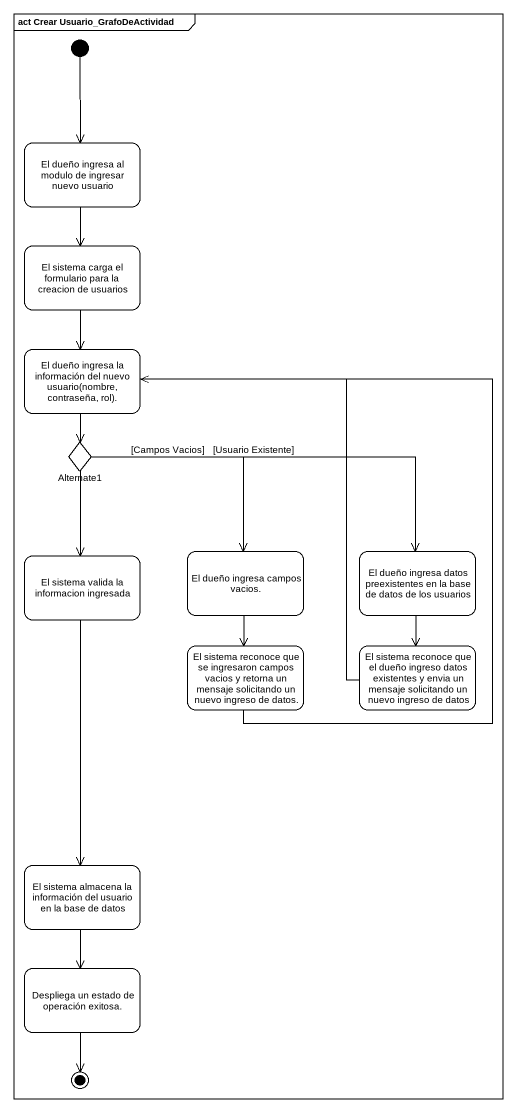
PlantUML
@startuml
mainframe act Crear Usuario_GrafoDeActividad
hide empty description
state "El dueño ingresa al modulo de ingresar nuevo usuario" as El_dueño_ingresa_al_modulo
state "El sistema carga el formulario para la creacion de usuarios" as El_sistema_carga_el
state "El dueño ingresa la información del nuevo usuario(nombre, contraseña, rol)." as El_dueño_ingresa_la
state Alternate1 <<choice>>
state "El dueño ingresa campos vacios." as El_dueño_ingresa_campos
state "El dueño ingresa datos preexistentes en la base de datos de los usuarios" as El_dueño_ingresa_datos
state "El sistema valida la informacion ingresada" as El_sistema_valida_la
state "El sistema reconoce que se ingresaron campos vacios y retorna un mensaje solicitando un nuevo ingreso de datos." as El_sistema_reconoce_que_se
state "El sistema reconoce que el dueño ingreso datos existentes y envia un mensaje solicitando un nuevo ingreso de datos" as El_sistema_reconoce_que_el
state "El sistema almacena la información del usuario en la base de datos" as El_sistema_almacena_la
state "Despliega un estado de operación exitosa." as Despliega_un_estado_de
[*] --> El_dueño_ingresa_al_modulo
El_dueño_ingresa_al_modulo --> El_sistema_carga_el
El_sistema_carga_el --> El_dueño_ingresa_la
El_dueño_ingresa_la --> Alternate1
Alternate1 --> El_dueño_ingresa_campos : [Campos Vacios]
Alternate1 -right-> El_dueño_ingresa_datos : [Usuario Existente]
Alternate1 --> El_sistema_valida_la
El_dueño_ingresa_campos --> El_sistema_reconoce_que_se
El_dueño_ingresa_datos --> El_sistema_reconoce_que_el
El_sistema_valida_la --> El_sistema_almacena_la
El_sistema_reconoce_que_se -up-> El_dueño_ingresa_la
El_sistema_reconoce_que_el -up-> El_dueño_ingresa_la
El_sistema_almacena_la --> Despliega_un_estado_de
Despliega_un_estado_de --> [*]
@enduml
